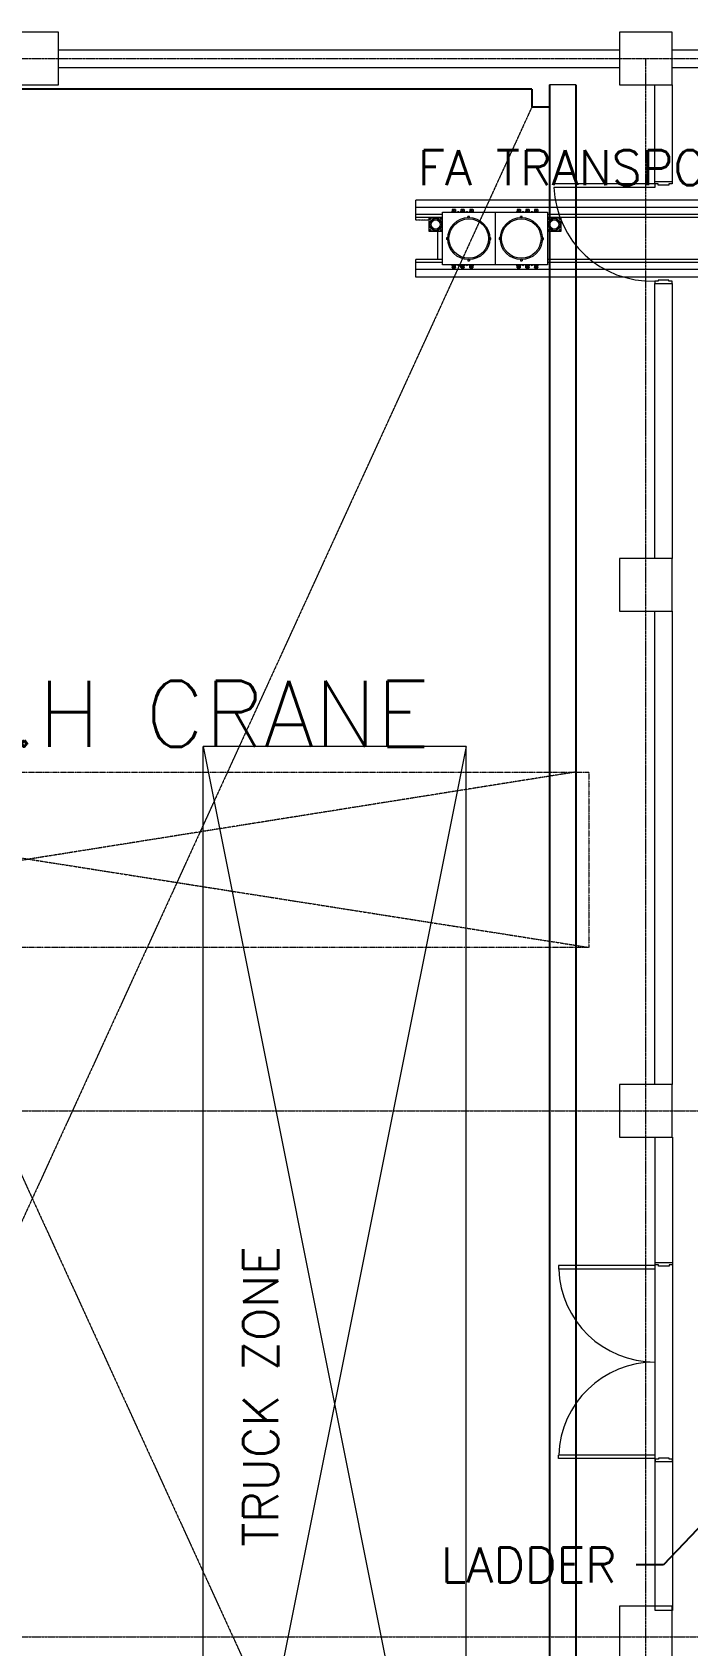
# Model space of a CAD drawing. Extents: x -59767 to 1106559, y -1290 to 1129522.
# Drawn here: x 35558 to 43035, y 248345 to 266745 of the extents above; entities that cross this region are included whole.
import ezdxf
from ezdxf.enums import TextEntityAlignment as Align

# ---------------------------------------------------------------- set-up
doc = ezdxf.new("R2010")
doc.units = 0
doc.linetypes.add('CENTER', pattern=[2, 1.25, -0.25, 0.25, -0.25])
doc.linetypes.add('PHANTOMX2', pattern=[5, 2.5, -0.5, 0.5, -0.5, 0.5, -0.5])
doc.layers.get('0').update_dxf_attribs({"linetype": 'CONTINUOUS', "lineweight": 9})
for name, color, linetype in [('1', 2, 'CONTINUOUS'), ('CY', 4, 'CONTINUOUS'), ('조형물', 11, 'CONTINUOUS')]:
    doc.layers.add(name, color=color, linetype=linetype)
for name, color, linetype, lineweight in [('CENTER', 1, 'CENTER', 9), ('COLUMN', 2, 'CONTINUOUS', 9), ('DOOR', 4, 'CONTINUOUS', 9), ('TEXT', 3, 'CONTINUOUS', 9), ('WALL', 7, 'CONTINUOUS', 9), ('WALL_200', 3, 'CONTINUOUS', 9), ('가는선', 1, 'CONTINUOUS', 9), ('중간선', 5, 'CONTINUOUS', 9), ('중심선', 1, 'CENTER', 9)]:
    doc.layers.add(name, color=color, linetype=linetype, lineweight=lineweight)
doc.styles.get("Standard").update_dxf_attribs({"font": 'romans.shx', "bigfont": 'whtgtxt.shx'})

# ---------------------------------------------------------------- blocks, each defined once
blk = doc.blocks.new('column600')
at = {"layer": 'COLUMN', "linetype": 'Continuous'}
blk.add_lwpolyline([(-300, -300), (300, -300), (300, 300), (-300, 300)], close=True, dxfattribs=at)
blk = doc.blocks.new('CRANE')
at = {"color": 4, "linetype": 'PHANTOMX2'}
for p, q in [((29208, 572893), (41908, 570893, -1)), ((41758, 572893, -1), (29208, 570893))]:
    blk.add_line(p, q, dxfattribs=at)
blk.add_lwpolyline([(41908, 572893), (41908, 570893), (29208, 570893), (29208, 572893)], close=True, dxfattribs=at)
at = {"layer": 'CENTER', "linetype": 'CENTER'}
for p, q in [((29858, 580479), (41258, 555579, -3)), ((41258, 580479), (29858, 555579))]:
    blk.add_line(p, q, dxfattribs=at)
at = {"layer": 'CY'}
for p, q in [((41458, 580729), (41458, 555329)), ((41758, 580729), (41758, 555329)), ((41258, 580679), (29858, 580679))]:
    blk.add_line(p, q, dxfattribs=at)
at = {"layer": 'DOOR', "color": 4}
blk.add_line((41758, 580729), (41458, 580729), dxfattribs=at)
at = {"layer": '조형물', "color": 0, "ltscale": 0.5}
for p, q in [((41258, 580679), (41258, 580479)), ((41258, 580479), (41458, 580479))]:
    blk.add_line(p, q, dxfattribs=at)
at = {"layer": 'TEXT', "color": 7}
blk.add_text('5TON O.H CRANE', height=750, dxfattribs=at).set_placement((35802, 573181), align=Align.CENTER)

msp = doc.modelspace()

# ---------------------------------------------------------------- linework, layer by layer
at = {"layer": '1'}
for p, q in [((43823.3, 250384.6), (42758.9, 249267.6)), ((42758.9, 249267.6), (42448.2, 249267.6))]:
    msp.add_line(p, q, dxfattribs=at)
at = {"layer": 'COLUMN', "linetype": 'Continuous'}
msp.add_lwpolyline([(42258.2, 248144.6), (42858.2, 248144.6), (42858.2, 248794.9), (42258.2, 248794.9)], close=True, dxfattribs=at)
at = {"layer": 'WALL', "color": 0}
for p, q in [((42658.2, 265014.7), (41508.2, 265014.7)), ((42658.2, 264974.7), (41508.2, 264974.7)), ((42658.2, 265014.7), (42658.2, 264974.7)), ((42678.2, 265042.7), (42838.2, 265042.7)), ((41562.5, 252679.9), (41562.5, 252639.9)), ((42662.5, 252679.9), (41562.5, 252679.9)), ((42662.5, 252639.9), (41562.5, 252639.9)), ((42662.5, 252639.9), (42662.5, 252679.9)), ((42682.5, 252714.9), (42842.5, 252714.9)), ((41562.5, 250479.9), (41562.5, 250519.9)), ((42662.5, 250519.9), (41562.5, 250519.9)), ((42662.5, 250479.9), (41562.5, 250479.9)), ((42662.5, 250472.9), (42662.5, 250504.9)), ((42682.5, 250444.9), (42842.5, 250444.9))]:
    msp.add_line(p, q, dxfattribs=at)
for points in [[(42658.2, 265042.7), (42858.2, 265042.7), (42858.2, 265014.7), (42818.2, 265014.7), (42818.2, 265002.7), (42698.2, 265002.7), (42698.2, 265014.7), (42658.2, 265014.7)], [(42658.2, 263879.7), (42858.2, 263879.7), (42858.2, 263907.7), (42818.2, 263907.7), (42818.2, 263919.7), (42698.2, 263919.7), (42698.2, 263907.7), (42658.2, 263907.7)], [(42662.5, 252714.9), (42862.5, 252714.9), (42862.5, 252686.9), (42822.5, 252686.9), (42822.5, 252674.9), (42702.5, 252674.9), (42702.5, 252686.9), (42662.5, 252686.9)], [(42662.5, 250444.9), (42862.5, 250444.9), (42862.5, 250472.9), (42822.5, 250472.9), (42822.5, 250484.9), (42702.5, 250484.9), (42702.5, 250472.9), (42662.5, 250472.9)]]:
    msp.add_lwpolyline(points, close=True, dxfattribs=at)
for centre, radius, start, end in [((42621.5, 265020.7), 1113.6, 182.36526, 271.88666), ((42662.5, 252679.9), 1100, 182.08394, 270), ((42662.5, 250479.9), 1100, 90, 177.91606)]:
    msp.add_arc(centre, radius, start, end, dxfattribs=at)
at = {"layer": 'WALL_200', "ltscale": 0.5}
for p, q in [((35857.7, 266544.9), (42258.2, 266544.9)), ((42858.2, 266544.9), (49258.2, 266544.9)), ((35857.7, 266344.9), (42258.2, 266344.9)), ((42858.2, 266344.9), (49258.2, 266344.9))]:
    msp.add_line(p, q, dxfattribs=at)
msp.add_lwpolyline([(42658.2, 265042.7), (42658.2, 266144.9), (42858.2, 266144.9), (42858.2, 265042.7)], dxfattribs=at)
for points in [[(42858.2, 263879.7), (42858.2, 260744.9), (42658.2, 260744.9), (42658.2, 263879.7)], [(42858.2, 260144.9), (42858.2, 254744.9), (42658.2, 254744.9), (42658.2, 260144.9)], [(42862.5, 254144.9), (42862.5, 248744.9), (42662.5, 248744.9), (42662.5, 254144.9)]]:
    msp.add_lwpolyline(points, close=True, dxfattribs=at)
at = {"layer": '가는선'}
for p, q in [((37506, 243598.1), (37506, 258598.1)), ((37506, 258598.1), (40506, 243598.1)), ((40506, 258598.1), (37506, 243598.1)), ((40506, 258598.1), (37506, 258598.1)), ((40506, 243598.1), (40506, 258598.1))]:
    msp.add_line(p, q, dxfattribs=at)
at = {"layer": '중간선', "linetype": 'Continuous', "lineweight": 15}
for p, q in [((39933.2, 264745.9), (39933.2, 264830.9)), ((42783.2, 264830.9), (39933.2, 264830.9)), ((45433.2, 264830.9), (42783.2, 264830.9)), ((42783.2, 264745.9), (39933.2, 264745.9)), ((39933.2, 264665.9), (39933.2, 264745.9)), ((40236.9, 264665.9), (39933.2, 264665.9)), ((39933.2, 264630.9), (39933.2, 264665.9)), ((39933.2, 264605.4), (39933.2, 264630.9)), ((40236.9, 264630.9), (39933.2, 264630.9)), ((39934.1, 264605.4), (39933.2, 264605.4)), ((39934.1, 264605.4), (39935.7, 264600.9)), ((39937, 264600.9), (39935.7, 264600.9)), ((39938.6, 264605.4), (39937, 264600.9)), ((39938.6, 264605.4), (39940.3, 264605.4)), ((39940.3, 264605.4), (39942, 264600.9)), ((39943.3, 264600.9), (39942, 264600.9)), ((39944.9, 264605.4), (39943.3, 264600.9)), ((39944.9, 264605.4), (39946.6, 264605.4)), ((39946.6, 264605.4), (39948.3, 264600.9)), ((39949.5, 264600.9), (39948.3, 264600.9)), ((39951.2, 264605.4), (39949.5, 264600.9)), ((39951.2, 264605.4), (39952.9, 264605.4)), ((39952.9, 264605.4), (39954.5, 264600.9)), ((39955.8, 264600.9), (39954.5, 264600.9)), ((39957.5, 264605.4), (39955.8, 264600.9)), ((39957.5, 264605.4), (39959.2, 264605.4)), ((39959.2, 264605.4), (39960.8, 264600.9)), ((39962.1, 264600.9), (39960.8, 264600.9)), ((39963.7, 264605.4), (39962.1, 264600.9)), ((39963.7, 264605.4), (39965.5, 264605.4)), ((39965.5, 264605.4), (39967.1, 264600.9)), ((39968.4, 264600.9), (39967.1, 264600.9)), ((39970, 264605.4), (39968.4, 264600.9)), ((39970, 264605.4), (39971.8, 264605.4)), ((39971.8, 264605.4), (39973.4, 264600.9)), ((39974.7, 264600.9), (39973.4, 264600.9)), ((39976.3, 264605.4), (39974.7, 264600.9)), ((39976.3, 264605.4), (39978, 264605.4)), ((39978, 264605.4), (39979.7, 264600.9)), ((39981, 264600.9), (39979.7, 264600.9)), ((39982.6, 264605.4), (39981, 264600.9)), ((39982.6, 264605.4), (39984.3, 264605.4)), ((39984.3, 264605.4), (39986, 264600.9)), ((39987.2, 264600.9), (39986, 264600.9)), ((39988.9, 264605.4), (39987.2, 264600.9)), ((39988.9, 264605.4), (39990.6, 264605.4)), ((39990.6, 264605.4), (39992.2, 264600.9)), ((39993.5, 264600.9), (39992.2, 264600.9)), ((39995.2, 264605.4), (39993.5, 264600.9)), ((39995.2, 264605.4), (39996.9, 264605.4)), ((39996.9, 264605.4), (39998.5, 264600.9)), ((39999.8, 264600.9), (39998.5, 264600.9)), ((40001.4, 264605.4), (39999.8, 264600.9)), ((40001.4, 264605.4), (40003.2, 264605.4)), ((40003.2, 264605.4), (40004.8, 264600.9)), ((40006.1, 264600.9), (40004.8, 264600.9)), ((40007.7, 264605.4), (40006.1, 264600.9)), ((40007.7, 264605.4), (40009.4, 264605.4)), ((40009.4, 264605.4), (40011.1, 264600.9)), ((40012.4, 264600.9), (40011.1, 264600.9)), ((40014, 264605.4), (40012.4, 264600.9)), ((40014, 264605.4), (40015.7, 264605.4)), ((40015.7, 264605.4), (40017.4, 264600.9)), ((40018.7, 264600.9), (40017.4, 264600.9)), ((40020.3, 264605.4), (40018.7, 264600.9)), ((40020.3, 264605.4), (40022, 264605.4)), ((40022, 264605.4), (40023.7, 264600.9)), ((40024.9, 264600.9), (40023.7, 264600.9)), ((40026.6, 264605.4), (40024.9, 264600.9)), ((40026.6, 264605.4), (40028.3, 264605.4)), ((40028.3, 264605.4), (40029.9, 264600.9)), ((40031.2, 264600.9), (40029.9, 264600.9)), ((40032.9, 264605.4), (40031.2, 264600.9)), ((40032.9, 264605.4), (40034.6, 264605.4)), ((40034.6, 264605.4), (40036.2, 264600.9)), ((40037.5, 264600.9), (40036.2, 264600.9)), ((40039.1, 264605.4), (40037.5, 264600.9)), ((40039.1, 264605.4), (40040.9, 264605.4)), ((40040.9, 264605.4), (40042.5, 264600.9)), ((40043.8, 264600.9), (40042.5, 264600.9)), ((40045.4, 264605.4), (40043.8, 264600.9)), ((40045.4, 264605.4), (40047.1, 264605.4)), ((40047.1, 264605.4), (40048.8, 264600.9)), ((40050.1, 264600.9), (40048.8, 264600.9)), ((40051.7, 264605.4), (40050.1, 264600.9)), ((40051.7, 264605.4), (40053.4, 264605.4)), ((40053.4, 264605.4), (40055.1, 264600.9)), ((40056.4, 264600.9), (40055.1, 264600.9)), ((40058, 264605.4), (40056.4, 264600.9)), ((40058, 264605.4), (40059.7, 264605.4)), ((40059.7, 264605.4), (40061.4, 264600.9)), ((40062.6, 264600.9), (40061.4, 264600.9)), ((40064.3, 264605.4), (40062.6, 264600.9)), ((40064.3, 264605.4), (40066, 264605.4)), ((40066, 264605.4), (40067.6, 264600.9)), ((40068.9, 264600.9), (40067.6, 264600.9)), ((40070.6, 264605.4), (40068.9, 264600.9)), ((40070.6, 264605.4), (40072.3, 264605.4)), ((40072.3, 264605.4), (40073.9, 264600.9)), ((40075.2, 264600.9), (40073.9, 264600.9)), ((40076.8, 264605.4), (40075.2, 264600.9)), ((40076.8, 264605.4), (40078.6, 264605.4)), ((40078.6, 264605.4), (40080.2, 264600.9)), ((40081.5, 264600.9), (40080.2, 264600.9)), ((40082.9, 264604.8), (40081.5, 264600.9)), ((40082.9, 264627.9), (40082.9, 264477.9)), ((40084.9, 264627.9), (40082.9, 264627.9)), ((40234.9, 264629.9), (40084.9, 264629.9)), ((40084.9, 264627.9), (40084.9, 264629.9)), ((40084.9, 264627.9), (40234.9, 264627.9)), ((40084.9, 264477.9), (40084.9, 264627.9)), ((40234.9, 264627.9), (40234.9, 264629.9)), ((40236.9, 264627.9), (40234.9, 264627.9)), ((40234.9, 264627.9), (40234.9, 264477.9)), ((40236.9, 264091.9), (40236.9, 264691.9)), ((40236.9, 264691.9), (40836.9, 264691.9)), ((40344.9, 264691.9), (40344.9, 264696.4)), ((40344.9, 264696.4), (40354.2, 264696.4)), ((40346.7, 264696.4), (40346.7, 264702.3)), ((40386.8, 264702.3), (40346.7, 264702.3)), ((40347.8, 264723), (40356.2, 264723)), ((40347.8, 264723), (40347.8, 264703.9)), ((40348.9, 264702.3), (40348.8, 264702.4)), ((40348.9, 264723), (40348.9, 264723.8)), ((40384.9, 264723.8), (40348.9, 264723.8)), ((40354.2, 264696.4), (40388.9, 264696.4)), ((40356.2, 264723), (40364.5, 264723)), ((40364.5, 264723), (40374.1, 264723)), ((40364.5, 264723), (40364.5, 264703.9)), ((40374.1, 264723), (40383.6, 264723)), ((40383.6, 264723), (40384.8, 264723)), ((40383.6, 264723), (40383.6, 264703.9)), ((40384.8, 264723), (40385.9, 264723)), ((40384.9, 264723.8), (40384.9, 264723)), ((40385, 264702.4), (40384.9, 264702.3)), ((40385.9, 264723), (40385.9, 264703.9)), ((40387, 264702.3), (40386.8, 264702.3)), ((40387, 264702.3), (40387, 264702.3)), ((40388.9, 264696.4), (40388.9, 264691.9)), ((40444.9, 264691.9), (40444.9, 264696.4)), ((40444.9, 264696.4), (40454.2, 264696.4)), ((40446.7, 264696.4), (40446.7, 264702.3)), ((40486.8, 264702.3), (40446.7, 264702.3)), ((40447.8, 264723), (40456.2, 264723)), ((40447.8, 264723), (40447.8, 264703.9)), ((40448.9, 264702.3), (40448.8, 264702.4)), ((40448.9, 264723), (40448.9, 264723.8)), ((40484.9, 264723.8), (40448.9, 264723.8)), ((40454.2, 264696.4), (40488.9, 264696.4)), ((40456.2, 264723), (40464.5, 264723)), ((40464.5, 264723), (40474.1, 264723)), ((40464.5, 264723), (40464.5, 264703.9)), ((40474.1, 264723), (40483.6, 264723)), ((40483.6, 264723), (40484.8, 264723)), ((40483.6, 264723), (40483.6, 264703.9)), ((40484.8, 264723), (40486, 264723)), ((40484.9, 264723.8), (40484.9, 264723)), ((40485, 264702.4), (40484.9, 264702.3)), ((40486, 264723), (40486, 264703.9)), ((40487, 264702.3), (40486.8, 264702.3)), ((40487, 264702.3), (40487, 264702.3)), ((40488.9, 264696.4), (40488.9, 264691.9)), ((40546.9, 264645.3), (40526.9, 264645.3)), ((40526.9, 264631.7), (40526.9, 264645.3)), ((40544.9, 264691.9), (40544.9, 264696.4)), ((40544.9, 264696.4), (40554.2, 264696.4)), ((40546.7, 264696.4), (40546.7, 264702.3)), ((40586.8, 264702.3), (40546.7, 264702.3)), ((40546.9, 264631.7), (40546.9, 264645.3)), ((40547.8, 264723), (40556.2, 264723)), ((40547.8, 264723), (40547.8, 264703.9)), ((40548.9, 264702.3), (40548.8, 264702.4)), ((40548.9, 264723), (40548.9, 264723.8)), ((40584.9, 264723.8), (40548.9, 264723.8)), ((40554.2, 264696.4), (40588.9, 264696.4)), ((40556.2, 264723), (40564.5, 264723)), ((40564.5, 264723), (40574.1, 264723)), ((40564.5, 264723), (40564.5, 264703.9)), ((40574.1, 264723), (40583.6, 264723)), ((40583.6, 264723), (40584.8, 264723)), ((40583.6, 264723), (40583.6, 264703.9)), ((40584.8, 264723), (40585.9, 264723)), ((40584.9, 264723.8), (40584.9, 264723)), ((40585, 264702.4), (40584.9, 264702.3)), ((40585.9, 264723), (40585.9, 264703.9)), ((40587, 264702.3), (40586.8, 264702.3)), ((40587, 264702.3), (40587, 264702.3)), ((40588.9, 264696.4), (40588.9, 264691.9)), ((40836.9, 264691.9), (40836.9, 264091.9)), ((40836.9, 264691.9), (41436.9, 264691.9)), ((41084.9, 264691.9), (41084.9, 264696.4)), ((41084.9, 264696.4), (41094.2, 264696.4)), ((41086.7, 264696.4), (41086.7, 264702.3)), ((41126.8, 264702.3), (41086.7, 264702.3)), ((41087.8, 264723), (41096.2, 264723)), ((41087.8, 264723), (41087.8, 264703.9)), ((41088.9, 264702.3), (41088.8, 264702.4)), ((41088.9, 264723), (41088.9, 264723.8)), ((41124.9, 264723.8), (41088.9, 264723.8)), ((41094.2, 264696.4), (41128.9, 264696.4)), ((41096.2, 264723), (41104.5, 264723)), ((41104.5, 264723), (41114.1, 264723)), ((41104.5, 264723), (41104.5, 264703.9)), ((41114.1, 264723), (41123.6, 264723)), ((41123.6, 264723), (41124.8, 264723)), ((41123.6, 264723), (41123.6, 264703.9)), ((41124.8, 264723), (41125.9, 264723)), ((41124.9, 264723.8), (41124.9, 264723)), ((41125, 264702.4), (41124.9, 264702.3)), ((41125.9, 264723), (41125.9, 264703.9)), ((41127, 264702.3), (41126.8, 264702.3)), ((41146.9, 264645.3), (41126.9, 264645.3)), ((41126.9, 264631.7), (41126.9, 264645.3)), ((41127, 264702.3), (41127, 264702.3)), ((41128.9, 264696.4), (41128.9, 264691.9)), ((41146.9, 264631.7), (41146.9, 264645.3)), ((41184.9, 264691.9), (41184.9, 264696.4)), ((41184.9, 264696.4), (41194.2, 264696.4)), ((41186.7, 264696.4), (41186.7, 264702.3)), ((41226.8, 264702.3), (41186.7, 264702.3)), ((41187.8, 264723), (41196.2, 264723)), ((41187.8, 264723), (41187.8, 264703.9)), ((41188.9, 264702.3), (41188.8, 264702.4)), ((41188.9, 264723), (41188.9, 264723.8)), ((41224.9, 264723.8), (41188.9, 264723.8)), ((41194.2, 264696.4), (41228.9, 264696.4)), ((41196.2, 264723), (41204.5, 264723)), ((41204.5, 264723), (41214.1, 264723)), ((41204.5, 264723), (41204.5, 264703.9)), ((41214.1, 264723), (41223.6, 264723)), ((41223.6, 264723), (41224.8, 264723)), ((41223.6, 264723), (41223.6, 264703.9)), ((41224.8, 264723), (41225.9, 264723)), ((41224.9, 264723.8), (41224.9, 264723)), ((41225, 264702.4), (41224.9, 264702.3)), ((41225.9, 264723), (41225.9, 264703.9)), ((41227, 264702.3), (41226.8, 264702.3)), ((41227, 264702.3), (41227, 264702.3)), ((41228.9, 264696.4), (41228.9, 264691.9)), ((41284.9, 264691.9), (41284.9, 264696.4)), ((41284.9, 264696.4), (41294.2, 264696.4)), ((41286.7, 264696.4), (41286.7, 264702.3)), ((41326.8, 264702.3), (41286.7, 264702.3)), ((41287.8, 264723), (41296.2, 264723)), ((41287.8, 264723), (41287.8, 264703.9)), ((41288.9, 264702.3), (41288.8, 264702.4)), ((41288.9, 264723), (41288.9, 264723.8)), ((41324.9, 264723.8), (41288.9, 264723.8)), ((41294.2, 264696.4), (41328.9, 264696.4)), ((41296.2, 264723), (41304.5, 264723)), ((41304.5, 264723), (41314.1, 264723)), ((41304.5, 264723), (41304.5, 264703.9)), ((41314.1, 264723), (41323.6, 264723)), ((41323.6, 264723), (41324.8, 264723)), ((41323.6, 264723), (41323.6, 264703.9)), ((41324.8, 264723), (41326, 264723)), ((41324.9, 264723.8), (41324.9, 264723)), ((41325, 264702.4), (41324.9, 264702.3)), ((41326, 264723), (41326, 264703.9)), ((41327, 264702.3), (41326.8, 264702.3)), ((41327, 264702.3), (41327, 264702.3)), ((41328.9, 264696.4), (41328.9, 264691.9)), ((41436.9, 264691.9), (41436.9, 264091.9)), ((42783.2, 264665.9), (41436.9, 264665.9)), ((42783.2, 264630.9), (41436.9, 264630.9)), ((41438.9, 264627.9), (41436.9, 264627.9)), ((41588.9, 264629.9), (41438.9, 264629.9)), ((41438.9, 264629.9), (41438.9, 264627.9)), ((41438.9, 264477.9), (41438.9, 264627.9)), ((41438.9, 264627.9), (41588.9, 264627.9)), ((41588.9, 264629.9), (41588.9, 264627.9)), ((41590.9, 264627.9), (41588.9, 264627.9)), ((41588.9, 264627.9), (41588.9, 264477.9)), ((41590.9, 264477.9), (41590.9, 264627.9)), ((45433.2, 264745.9), (42783.2, 264745.9)), ((45433.2, 264665.9), (42783.2, 264665.9)), ((45433.2, 264630.9), (42783.2, 264630.9)), ((40082.9, 264477.9), (40084.9, 264477.9)), ((40084.9, 264475.9), (40084.9, 264477.9)), ((40234.9, 264477.9), (40084.9, 264477.9)), ((40084.9, 264475.9), (40234.9, 264475.9)), ((40183.2, 264152.9), (40183.2, 264475.9)), ((40234.9, 264475.9), (40234.9, 264477.9)), ((40234.9, 264477.9), (40236.9, 264477.9)), ((41436.9, 264477.9), (41438.9, 264477.9)), ((41438.9, 264477.9), (41438.9, 264475.9)), ((41588.9, 264477.9), (41438.9, 264477.9)), ((41438.9, 264475.9), (41588.9, 264475.9)), ((41588.9, 264477.9), (41590.9, 264477.9)), ((41588.9, 264477.9), (41588.9, 264475.9)), ((40297.1, 264401.9), (40283.5, 264401.9)), ((40283.5, 264401.9), (40283.5, 264381.9)), ((40297.1, 264381.9), (40283.5, 264381.9)), ((40776.7, 264401.9), (40790.3, 264401.9)), ((40776.7, 264381.9), (40790.3, 264381.9)), ((40790.3, 264381.9), (40790.3, 264401.9)), ((40883.5, 264401.9), (40883.5, 264381.9)), ((40897.1, 264401.9), (40883.5, 264401.9)), ((40897.1, 264381.9), (40883.5, 264381.9)), ((41376.7, 264401.9), (41390.3, 264401.9)), ((41376.7, 264381.9), (41390.3, 264381.9)), ((41390.3, 264381.9), (41390.3, 264401.9)), ((39933.2, 264117.9), (39933.2, 264152.9)), ((40236.9, 264152.9), (39933.2, 264152.9)), ((39933.2, 264037.9), (39933.2, 264117.9)), ((40236.9, 264117.9), (39933.2, 264117.9)), ((40836.9, 264091.9), (40236.9, 264091.9)), ((40344.9, 264087.4), (40344.9, 264091.9)), ((40379.6, 264087.4), (40344.9, 264087.4)), ((40346.7, 264081.5), (40346.7, 264081.5)), ((40346.7, 264081.5), (40347, 264081.5)), ((40347, 264081.5), (40387, 264081.5)), ((40349, 264060.8), (40347.8, 264060.8)), ((40348.8, 264081.5), (40348.9, 264081.5)), ((40348.9, 264060), (40348.9, 264060.8)), ((40348.9, 264060), (40384.9, 264060)), ((40350.2, 264060.8), (40349, 264060.8)), ((40350.2, 264060.8), (40350.2, 264079.9)), ((40359.7, 264060.8), (40350.2, 264060.8)), ((40369.2, 264060.8), (40359.7, 264060.8)), ((40369.2, 264060.8), (40369.2, 264079.9)), ((40377.6, 264060.8), (40369.2, 264060.8)), ((40385.9, 264060.8), (40377.6, 264060.8)), ((40388.9, 264087.4), (40379.6, 264087.4)), ((40384.9, 264081.5), (40385, 264081.5)), ((40384.9, 264060.8), (40384.9, 264060)), ((40385.9, 264060.8), (40385.9, 264079.9)), ((40387, 264087.4), (40387, 264081.5)), ((40388.9, 264091.9), (40388.9, 264087.4)), ((40444.9, 264087.4), (40444.9, 264091.9)), ((40479.6, 264087.4), (40444.9, 264087.4)), ((40446.7, 264081.5), (40446.7, 264081.5)), ((40446.7, 264081.5), (40447, 264081.5)), ((40447, 264081.5), (40487, 264081.5)), ((40447.8, 264060.8), (40447.8, 264079.9)), ((40449, 264060.8), (40447.8, 264060.8)), ((40448.8, 264081.5), (40448.9, 264081.5)), ((40448.9, 264060), (40448.9, 264060.8)), ((40448.9, 264060), (40484.9, 264060)), ((40450.2, 264060.8), (40449, 264060.8)), ((40450.2, 264060.8), (40450.2, 264079.9)), ((40459.7, 264060.8), (40450.2, 264060.8)), ((40469.2, 264060.8), (40459.7, 264060.8)), ((40469.2, 264060.8), (40469.2, 264079.9)), ((40477.6, 264060.8), (40469.2, 264060.8)), ((40486, 264060.8), (40477.6, 264060.8)), ((40488.9, 264087.4), (40479.6, 264087.4)), ((40484.9, 264081.5), (40485, 264081.5)), ((40484.9, 264060.8), (40484.9, 264060)), ((40486, 264060.8), (40486, 264079.9)), ((40487, 264087.4), (40487, 264081.5)), ((40488.9, 264091.9), (40488.9, 264087.4)), ((40526.9, 264152.1), (40526.9, 264138.5)), ((40526.9, 264138.5), (40546.9, 264138.5)), ((40544.9, 264087.4), (40544.9, 264091.9)), ((40579.6, 264087.4), (40544.9, 264087.4)), ((40546.7, 264081.5), (40546.7, 264081.5)), ((40546.7, 264081.5), (40547, 264081.5)), ((40546.9, 264152.1), (40546.9, 264138.5)), ((40547, 264081.5), (40587, 264081.5)), ((40547.8, 264060.8), (40547.8, 264079.9)), ((40549, 264060.8), (40547.8, 264060.8)), ((40548.8, 264081.5), (40548.9, 264081.5)), ((40548.9, 264060), (40548.9, 264060.8)), ((40548.9, 264060), (40584.9, 264060)), ((40550.2, 264060.8), (40549, 264060.8)), ((40550.2, 264060.8), (40550.2, 264079.9)), ((40559.7, 264060.8), (40550.2, 264060.8)), ((40569.2, 264060.8), (40559.7, 264060.8)), ((40569.2, 264060.8), (40569.2, 264079.9)), ((40577.6, 264060.8), (40569.2, 264060.8)), ((40585.9, 264060.8), (40577.6, 264060.8)), ((40588.9, 264087.4), (40579.6, 264087.4)), ((40584.9, 264081.5), (40585, 264081.5)), ((40584.9, 264060.8), (40584.9, 264060)), ((40585.9, 264060.8), (40585.9, 264079.9)), ((40587, 264087.4), (40587, 264081.5)), ((40588.9, 264091.9), (40588.9, 264087.4)), ((41436.9, 264091.9), (40836.9, 264091.9)), ((41084.9, 264087.4), (41084.9, 264091.9)), ((41119.6, 264087.4), (41084.9, 264087.4)), ((41086.7, 264081.5), (41086.7, 264081.5)), ((41086.7, 264081.5), (41087, 264081.5)), ((41087, 264081.5), (41127, 264081.5)), ((41087.8, 264060.8), (41087.8, 264079.9)), ((41089, 264060.8), (41087.8, 264060.8)), ((41088.8, 264081.5), (41088.9, 264081.5)), ((41088.9, 264060), (41088.9, 264060.8)), ((41088.9, 264060), (41124.9, 264060)), ((41090.2, 264060.8), (41089, 264060.8)), ((41090.2, 264060.8), (41090.2, 264079.9)), ((41099.7, 264060.8), (41090.2, 264060.8)), ((41109.2, 264060.8), (41099.7, 264060.8)), ((41109.2, 264060.8), (41109.2, 264079.9)), ((41117.6, 264060.8), (41109.2, 264060.8)), ((41125.9, 264060.8), (41117.6, 264060.8)), ((41128.9, 264087.4), (41119.6, 264087.4)), ((41124.9, 264081.5), (41125, 264081.5)), ((41124.9, 264060.8), (41124.9, 264060)), ((41125.9, 264060.8), (41125.9, 264079.9)), ((41126.9, 264152.1), (41126.9, 264138.5)), ((41126.9, 264138.5), (41146.9, 264138.5)), ((41127, 264087.4), (41127, 264081.5)), ((41128.9, 264091.9), (41128.9, 264087.4)), ((41146.9, 264152.1), (41146.9, 264138.5)), ((41184.9, 264087.4), (41184.9, 264091.9)), ((41219.6, 264087.4), (41184.9, 264087.4)), ((41186.7, 264081.5), (41186.7, 264081.5)), ((41186.7, 264081.5), (41187, 264081.5)), ((41187, 264081.5), (41227, 264081.5)), ((41187.8, 264060.8), (41187.8, 264079.9)), ((41189, 264060.8), (41187.8, 264060.8)), ((41188.8, 264081.5), (41188.9, 264081.5)), ((41188.9, 264060), (41188.9, 264060.8)), ((41188.9, 264060), (41224.9, 264060)), ((41190.2, 264060.8), (41189, 264060.8)), ((41190.2, 264060.8), (41190.2, 264079.9)), ((41199.7, 264060.8), (41190.2, 264060.8)), ((41209.2, 264060.8), (41199.7, 264060.8)), ((41209.2, 264060.8), (41209.2, 264079.9)), ((41217.6, 264060.8), (41209.2, 264060.8)), ((41225.9, 264060.8), (41217.6, 264060.8)), ((41228.9, 264087.4), (41219.6, 264087.4)), ((41224.9, 264081.5), (41225, 264081.5)), ((41224.9, 264060.8), (41224.9, 264060)), ((41225.9, 264060.8), (41225.9, 264079.9)), ((41227, 264087.4), (41227, 264081.5)), ((41228.9, 264091.9), (41228.9, 264087.4)), ((41284.9, 264087.4), (41284.9, 264091.9)), ((41319.6, 264087.4), (41284.9, 264087.4)), ((41286.7, 264081.5), (41287, 264081.5)), ((41286.7, 264081.5), (41286.7, 264081.5)), ((41287, 264081.5), (41327, 264081.5)), ((41289, 264060.8), (41287.8, 264060.8)), ((41288.8, 264081.5), (41288.9, 264081.5)), ((41288.9, 264060), (41288.9, 264060.8)), ((41288.9, 264060), (41324.9, 264060)), ((41290.2, 264060.8), (41289, 264060.8)), ((41290.2, 264060.8), (41290.2, 264079.9)), ((41299.7, 264060.8), (41290.2, 264060.8)), ((41309.2, 264060.8), (41299.7, 264060.8)), ((41309.2, 264060.8), (41309.2, 264079.9)), ((41317.6, 264060.8), (41309.2, 264060.8)), ((41326, 264060.8), (41317.6, 264060.8)), ((41328.9, 264087.4), (41319.6, 264087.4)), ((41324.9, 264081.5), (41325, 264081.5)), ((41324.9, 264060.8), (41324.9, 264060)), ((41326, 264060.8), (41326, 264079.9)), ((41327, 264087.4), (41327, 264081.5)), ((41328.9, 264091.9), (41328.9, 264087.4)), ((42783.2, 264152.9), (41436.9, 264152.9)), ((42783.2, 264117.9), (41436.9, 264117.9)), ((45433.2, 264152.9), (42783.2, 264152.9)), ((45433.2, 264117.9), (42783.2, 264117.9)), ((39933.2, 263952.9), (39933.2, 264037.9)), ((42783.2, 264037.9), (39933.2, 264037.9)), ((42783.2, 263952.9), (39933.2, 263952.9)), ((45433.2, 264037.9), (42783.2, 264037.9)), ((45433.2, 263952.9), (42783.2, 263952.9))]:
    msp.add_line(p, q, dxfattribs=at)
for centre, radius in [((40161.2, 264552.9), 69), ((40159.9, 264552.9), 67.5), ((40097.7, 264615.2), 4.25), ((40159.9, 264552.9), 52.5), ((40222.1, 264615.2), 4.25), ((40536.9, 264391.9), 240), ((40536.9, 264391.9), 225), ((41136.9, 264391.9), 240), ((41136.9, 264391.9), 225), ((41512.5, 264552.9), 69), ((41513.9, 264552.9), 67.5), ((41451.7, 264615.2), 4.25), ((41513.9, 264552.9), 52.5), ((41576.1, 264615.2), 4.25), ((40097.7, 264490.7), 4.25), ((40222.1, 264490.7), 4.25), ((41451.7, 264490.7), 4.25), ((41576.1, 264490.7), 4.25)]:
    msp.add_circle(centre, radius, dxfattribs=at)
for centre, radius, start, end in [((40084.9, 264627.9), 2, 90, 180), ((40234.9, 264627.9), 2, 0, 90), ((40416.9, 264681.9), 15, 41.81031, 138.18969), ((40416.9, 264681.9), 14.4, 43.98296, 136.01704), ((40416.9, 264681.9), 12.5, 53.1301, 126.8699), ((40416.9, 264681.9), 12, 90, 123.55731), ((40416.9, 264681.9), 10.7, 68.4711, 111.5289), ((40416.9, 264681.9), 12, 56.44269, 90), ((40516.9, 264681.9), 15, 41.81031, 138.18969), ((40516.9, 264681.9), 14.4, 43.98296, 136.01704), ((40516.9, 264681.9), 12.5, 53.1301, 126.8699), ((40516.9, 264681.9), 12, 90, 123.55731), ((40516.9, 264681.9), 10.7, 68.4711, 111.5289), ((40516.9, 264681.9), 12, 56.44269, 90), ((41156.9, 264681.9), 15, 41.81031, 138.18969), ((41156.9, 264681.9), 14.4, 43.98296, 136.01704), ((41156.9, 264681.9), 12.5, 53.1301, 126.8699), ((41156.9, 264681.9), 12, 90, 123.55731), ((41156.9, 264681.9), 10.7, 68.4711, 111.5289), ((41156.9, 264681.9), 12, 56.44269, 90), ((41256.9, 264681.9), 15, 41.81031, 138.18969), ((41256.9, 264681.9), 14.4, 43.98296, 136.01704), ((41256.9, 264681.9), 12.5, 53.1301, 126.8699), ((41256.9, 264681.9), 12, 90, 123.55731), ((41256.9, 264681.9), 10.7, 68.4711, 111.5289), ((41256.9, 264681.9), 12, 56.44269, 90), ((41438.9, 264627.9), 2, 90, 180), ((41588.9, 264627.9), 2, 0, 90), ((40084.9, 264477.9), 2, 180, 270), ((40234.9, 264477.9), 2, 270, 0), ((41438.9, 264477.9), 2, 180, 270), ((41588.9, 264477.9), 2, 270, 0), ((40416.9, 264101.9), 15, 221.81031, 318.18969), ((40416.9, 264101.9), 14.4, 223.98296, 316.01704), ((40416.9, 264101.9), 12.5, 233.1301, 306.8699), ((40416.9, 264101.9), 12, 236.44269, 270), ((40416.9, 264101.9), 10.8, 248.4711, 291.5289), ((40416.9, 264101.9), 12, 270, 303.55731), ((40516.9, 264101.9), 15, 221.81031, 318.18969), ((40516.9, 264101.9), 14.4, 223.98296, 316.01704), ((40516.9, 264101.9), 12.5, 233.1301, 306.8699), ((40516.9, 264101.9), 12, 236.44269, 270), ((40516.9, 264101.9), 10.8, 248.4711, 291.5289), ((40516.9, 264101.9), 12, 270, 303.55731), ((41156.9, 264101.9), 15, 221.81031, 318.18969), ((41156.9, 264101.9), 14.4, 223.98296, 316.01704), ((41156.9, 264101.9), 12.5, 233.1301, 306.8699), ((41156.9, 264101.9), 12, 236.44269, 270), ((41156.9, 264101.9), 10.8, 248.4711, 291.5289), ((41156.9, 264101.9), 12, 270, 303.55731), ((41256.9, 264101.9), 15, 221.81031, 318.18969), ((41256.9, 264101.9), 14.4, 223.98296, 316.01704), ((41256.9, 264101.9), 12.5, 233.1301, 306.8699), ((41256.9, 264101.9), 12, 236.44269, 270), ((41256.9, 264101.9), 10.8, 248.4711, 291.5289), ((41256.9, 264101.9), 12, 270, 303.55731)]:
    msp.add_arc(centre, radius, start, end, dxfattribs=at)
at = {"layer": '중간선', "linetype": 'Continuous', "lineweight": 15, "extrusion": (0, 0, -1)}
for centre, start_param, end_param in [((40366.9, 264696.4), 1.4009302, 1.5707963), ((40366.9, 264702.3), 1.5707963, 1.655135), ((40466.9, 264696.4), 1.4009302, 1.5707963), ((40566.9, 264696.4), 1.4009302, 1.5707963), ((41106.9, 264696.4), 1.4009302, 1.5707963), ((41106.9, 264702.3), 1.5707963, 1.655135), ((41206.9, 264696.4), 1.4009302, 1.5707963), ((41206.9, 264702.3), 1.5707963, 1.655135), ((41306.9, 264696.4), 1.4009302, 1.5707963), ((41306.9, 264702.3), 1.5707963, 1.6551349), ((40366.9, 264087.4), 4.5425228, 4.712389), ((40466.9, 264087.4), 4.5425228, 4.712389), ((40566.9, 264087.4), 4.5425228, 4.712389), ((41106.9, 264087.4), 4.5425228, 4.712389), ((41206.9, 264087.4), 4.5425228, 4.712389), ((41206.9, 264081.5), 4.712389, 4.7967277), ((41306.9, 264087.4), 4.5425228, 4.712389), ((41306.9, 264081.5), 4.712389, 4.7967276)]:
    msp.add_ellipse(centre, major_axis=(0, 34.9), ratio=0.5773503, start_param=start_param, end_param=end_param, dxfattribs=at)
at = {"layer": '중간선', "linetype": 'Continuous', "lineweight": 15}
for points, knots in [([(40348.8, 264702.4), (40348.7, 264702.4), (40348.6, 264702.5), (40348.3, 264703), (40348, 264703.6), (40347.8, 264703.9)], [0, 0, 0, 0, 0.094209, 0.5448577, 1, 1, 1, 1]), ([(40356.2, 264702.3), (40356, 264702.3), (40354.5, 264702.3), (40351.7, 264702.7), (40349.1, 264703.5), (40347.8, 264703.9)], [0, 0, 0, 0, 0.0698816, 0.5306423, 1, 1, 1, 1]), ([(40364.5, 264703.9), (40363.2, 264703.5), (40360.5, 264702.6), (40357.6, 264702.4), (40356.2, 264702.3)], [0, 0, 0, 0, 0.4953308, 1, 1, 1, 1]), ([(40374.1, 264702.3), (40373.9, 264702.3), (40372.1, 264702.3), (40368.9, 264702.7), (40366, 264703.5), (40364.5, 264703.9)], [0, 0, 0, 0, 0.070212, 0.5308933, 1, 1, 1, 1]), ([(40383.6, 264703.9), (40382.1, 264703.5), (40378.9, 264702.6), (40375.7, 264702.4), (40374.1, 264702.3)], [0, 0, 0, 0, 0.4955073, 1, 1, 1, 1]), ([(40384.8, 264702.3), (40384.7, 264702.4), (40384.4, 264702.4), (40384, 264702.9), (40383.7, 264703.6), (40383.6, 264703.9)], [0, 0, 0, 0, 0.2683853, 0.6323769, 1, 1, 1, 1]), ([(40385.9, 264703.9), (40385.9, 264703.7), (40385.6, 264703.1), (40385.3, 264702.6), (40385.1, 264702.5), (40385, 264702.5)], [0, 0, 0, 0, 0.319031, 0.7769024, 1, 1, 1, 1]), ([(40448.8, 264702.4), (40448.7, 264702.4), (40448.6, 264702.5), (40448.3, 264703), (40448, 264703.6), (40447.8, 264703.9)], [0, 0, 0, 0, 0.0942544, 0.544831, 1, 1, 1, 1]), ([(40456.2, 264702.3), (40456, 264702.3), (40454.5, 264702.3), (40451.7, 264702.7), (40449.1, 264703.5), (40447.8, 264703.9)], [0, 0, 0, 0, 0.07015191, 0.53077876, 1, 1, 1, 1]), ([(40464.5, 264703.9), (40463.2, 264703.5), (40460.5, 264702.6), (40457.6, 264702.4), (40456.2, 264702.3)], [0, 0, 0, 0, 0.4956176, 1, 1, 1, 1]), ([(40474.1, 264702.3), (40473.9, 264702.3), (40472.1, 264702.3), (40468.9, 264702.7), (40466, 264703.5), (40464.5, 264703.9)], [0, 0, 0, 0, 0.0699036, 0.5307377, 1, 1, 1, 1]), ([(40483.6, 264703.9), (40482.1, 264703.5), (40478.9, 264702.6), (40475.7, 264702.4), (40474.1, 264702.3)], [0, 0, 0, 0, 0.4955073, 1, 1, 1, 1]), ([(40484.8, 264702.3), (40484.7, 264702.4), (40484.4, 264702.4), (40484, 264702.9), (40483.7, 264703.6), (40483.6, 264703.9)], [0, 0, 0, 0, 0.2684152, 0.6323519, 1, 1, 1, 1]), ([(40486, 264703.9), (40485.9, 264703.7), (40485.6, 264703.1), (40485.3, 264702.6), (40485.1, 264702.5), (40485, 264702.5)], [0, 0, 0, 0, 0.3190802, 0.7769021, 1, 1, 1, 1]), ([(40548.8, 264702.4), (40548.7, 264702.4), (40548.6, 264702.5), (40548.3, 264703), (40548, 264703.6), (40547.8, 264703.9)], [0, 0, 0, 0, 0.094259, 0.5448577, 1, 1, 1, 1]), ([(40556.2, 264702.3), (40556, 264702.3), (40554.5, 264702.3), (40551.7, 264702.7), (40549.1, 264703.5), (40547.8, 264703.9)], [0, 0, 0, 0, 0.0701718, 0.5309291, 1, 1, 1, 1]), ([(40564.5, 264703.9), (40563.2, 264703.5), (40560.5, 264702.6), (40557.6, 264702.4), (40556.2, 264702.3)], [0, 0, 0, 0, 0.4953308, 1, 1, 1, 1]), ([(40574.1, 264702.3), (40573.9, 264702.3), (40572.1, 264702.3), (40568.9, 264702.7), (40566, 264703.5), (40564.5, 264703.9)], [0, 0, 0, 0, 0.070212, 0.5308933, 1, 1, 1, 1]), ([(40583.6, 264703.9), (40582.1, 264703.5), (40578.9, 264702.6), (40575.7, 264702.4), (40574.1, 264702.3)], [0, 0, 0, 0, 0.4955073, 1, 1, 1, 1]), ([(40584.8, 264702.3), (40584.7, 264702.4), (40584.4, 264702.4), (40584, 264702.9), (40583.7, 264703.6), (40583.6, 264703.9)], [0, 0, 0, 0, 0.2684259, 0.632377, 1, 1, 1, 1]), ([(40585.9, 264703.9), (40585.9, 264703.7), (40585.6, 264703.1), (40585.3, 264702.6), (40585.1, 264702.5), (40585, 264702.5)], [0, 0, 0, 0, 0.319031, 0.7769024, 1, 1, 1, 1]), ([(41088.8, 264702.4), (41088.7, 264702.4), (41088.6, 264702.5), (41088.3, 264703), (41088, 264703.6), (41087.8, 264703.9)], [0, 0, 0, 0, 0.0942544, 0.544831, 1, 1, 1, 1]), ([(41096.2, 264702.3), (41096, 264702.3), (41094.5, 264702.3), (41091.7, 264702.7), (41089.1, 264703.5), (41087.8, 264703.9)], [0, 0, 0, 0, 0.07015191, 0.53077876, 1, 1, 1, 1]), ([(41104.5, 264703.9), (41103.2, 264703.5), (41100.5, 264702.6), (41097.6, 264702.4), (41096.2, 264702.3)], [0, 0, 0, 0, 0.4956176, 1, 1, 1, 1]), ([(41114.1, 264702.3), (41113.9, 264702.3), (41112.1, 264702.3), (41108.9, 264702.7), (41106, 264703.5), (41104.5, 264703.9)], [0, 0, 0, 0, 0.070212, 0.5308933, 1, 1, 1, 1]), ([(41123.6, 264703.9), (41122.1, 264703.5), (41118.9, 264702.6), (41115.7, 264702.4), (41114.1, 264702.3)], [0, 0, 0, 0, 0.4953441, 1, 1, 1, 1]), ([(41124.8, 264702.3), (41124.7, 264702.4), (41124.4, 264702.4), (41124, 264702.9), (41123.7, 264703.6), (41123.6, 264703.9)], [0, 0, 0, 0, 0.2684152, 0.6323519, 1, 1, 1, 1]), ([(41125.9, 264703.9), (41125.9, 264703.7), (41125.6, 264703.1), (41125.3, 264702.6), (41125.1, 264702.5), (41125, 264702.5)], [0, 0, 0, 0, 0.3190802, 0.7769021, 1, 1, 1, 1]), ([(41188.8, 264702.4), (41188.7, 264702.4), (41188.6, 264702.5), (41188.3, 264703), (41188, 264703.6), (41187.8, 264703.9)], [0, 0, 0, 0, 0.094209, 0.5448577, 1, 1, 1, 1]), ([(41196.2, 264702.3), (41196, 264702.3), (41194.5, 264702.3), (41191.7, 264702.7), (41189.1, 264703.5), (41187.8, 264703.9)], [0, 0, 0, 0, 0.0698816, 0.5306423, 1, 1, 1, 1]), ([(41204.5, 264703.9), (41203.2, 264703.5), (41200.5, 264702.6), (41197.6, 264702.4), (41196.2, 264702.3)], [0, 0, 0, 0, 0.4953308, 1, 1, 1, 1]), ([(41214.1, 264702.3), (41213.9, 264702.3), (41212.1, 264702.3), (41208.9, 264702.7), (41206, 264703.5), (41204.5, 264703.9)], [0, 0, 0, 0, 0.070212, 0.5308933, 1, 1, 1, 1]), ([(41223.6, 264703.9), (41222.1, 264703.5), (41218.9, 264702.6), (41215.7, 264702.4), (41214.1, 264702.3)], [0, 0, 0, 0, 0.4955073, 1, 1, 1, 1]), ([(41224.8, 264702.3), (41224.7, 264702.4), (41224.4, 264702.4), (41224, 264702.9), (41223.7, 264703.6), (41223.6, 264703.9)], [0, 0, 0, 0, 0.2684259, 0.632377, 1, 1, 1, 1]), ([(41225.9, 264703.9), (41225.9, 264703.7), (41225.6, 264703.1), (41225.3, 264702.6), (41225.1, 264702.5), (41225, 264702.5)], [0, 0, 0, 0, 0.319031, 0.7769024, 1, 1, 1, 1]), ([(41288.8, 264702.4), (41288.7, 264702.4), (41288.6, 264702.5), (41288.3, 264703), (41288, 264703.6), (41287.8, 264703.9)], [0, 0, 0, 0, 0.0942544, 0.544831, 1, 1, 1, 1]), ([(41296.2, 264702.3), (41296, 264702.3), (41294.5, 264702.3), (41291.7, 264702.7), (41289.1, 264703.5), (41287.8, 264703.9)], [0, 0, 0, 0, 0.07015191, 0.53077876, 1, 1, 1, 1]), ([(41304.5, 264703.9), (41303.2, 264703.5), (41300.5, 264702.6), (41297.6, 264702.4), (41296.2, 264702.3)], [0, 0, 0, 0, 0.4954745, 1, 1, 1, 1]), ([(41314.1, 264702.3), (41313.9, 264702.3), (41312.1, 264702.3), (41308.9, 264702.7), (41306, 264703.5), (41304.5, 264703.9)], [0, 0, 0, 0, 0.069881, 0.5305663, 1, 1, 1, 1]), ([(41323.6, 264703.9), (41322.1, 264703.5), (41318.9, 264702.6), (41315.7, 264702.4), (41314.1, 264702.3)], [0, 0, 0, 0, 0.4955073, 1, 1, 1, 1]), ([(41324.8, 264702.3), (41324.7, 264702.4), (41324.4, 264702.4), (41324, 264702.9), (41323.7, 264703.6), (41323.6, 264703.9)], [0, 0, 0, 0, 0.2683855, 0.6323369, 1, 1, 1, 1]), ([(41326, 264703.9), (41325.9, 264703.7), (41325.6, 264703.1), (41325.3, 264702.6), (41325.1, 264702.5), (41325, 264702.5)], [0, 0, 0, 0, 0.3190802, 0.7769021, 1, 1, 1, 1]), ([(40349, 264081.5), (40349.1, 264081.5), (40349.4, 264081.4), (40349.8, 264080.9), (40350, 264080.3), (40350.2, 264079.9)], [0, 0, 0, 0, 0.2684259, 0.632377, 1, 1, 1, 1]), ([(40350.2, 264079.9), (40351.7, 264080.4), (40354.8, 264081.3), (40358.1, 264081.4), (40359.7, 264081.5)], [0, 0, 0, 0, 0.4955073, 1, 1, 1, 1]), ([(40359.7, 264081.5), (40359.9, 264081.5), (40361.6, 264081.5), (40364.9, 264081.2), (40367.8, 264080.3), (40369.2, 264079.9)], [0, 0, 0, 0, 0.070212, 0.5308933, 1, 1, 1, 1]), ([(40369.2, 264079.9), (40370.6, 264080.4), (40373.3, 264081.3), (40376.2, 264081.4), (40377.6, 264081.5)], [0, 0, 0, 0, 0.4953308, 1, 1, 1, 1]), ([(40377.6, 264081.5), (40377.8, 264081.5), (40379.3, 264081.5), (40382.1, 264081.2), (40384.7, 264080.3), (40385.9, 264079.9)], [0, 0, 0, 0, 0.0701718, 0.5309291, 1, 1, 1, 1]), ([(40385, 264081.4), (40385, 264081.4), (40385.2, 264081.4), (40385.5, 264080.9), (40385.8, 264080.2), (40385.9, 264079.9)], [0, 0, 0, 0, 0.094259, 0.5448577, 1, 1, 1, 1]), ([(40447.8, 264079.9), (40447.9, 264080.2), (40448.2, 264080.7), (40448.5, 264081.3), (40448.7, 264081.4), (40448.8, 264081.4)], [0, 0, 0, 0, 0.3190802, 0.7769021, 1, 1, 1, 1]), ([(40449, 264081.5), (40449.1, 264081.5), (40449.4, 264081.4), (40449.8, 264080.9), (40450, 264080.3), (40450.2, 264079.9)], [0, 0, 0, 0, 0.2683855, 0.6323369, 1, 1, 1, 1]), ([(40450.2, 264079.9), (40451.7, 264080.4), (40454.9, 264081.3), (40458.1, 264081.4), (40459.7, 264081.5)], [0, 0, 0, 0, 0.4955073, 1, 1, 1, 1]), ([(40459.7, 264081.5), (40459.9, 264081.5), (40461.6, 264081.5), (40464.9, 264081.2), (40467.8, 264080.3), (40469.2, 264079.9)], [0, 0, 0, 0, 0.069881, 0.5305663, 1, 1, 1, 1]), ([(40469.2, 264079.9), (40470.6, 264080.4), (40473.3, 264081.3), (40476.2, 264081.4), (40477.6, 264081.5)], [0, 0, 0, 0, 0.4954745, 1, 1, 1, 1]), ([(40477.6, 264081.5), (40477.8, 264081.5), (40479.3, 264081.5), (40482.1, 264081.2), (40484.7, 264080.3), (40486, 264079.9)], [0, 0, 0, 0, 0.07015191, 0.53077876, 1, 1, 1, 1]), ([(40485, 264081.4), (40485, 264081.4), (40485.2, 264081.4), (40485.5, 264080.9), (40485.8, 264080.2), (40486, 264079.9)], [0, 0, 0, 0, 0.0942544, 0.544831, 1, 1, 1, 1]), ([(40547.8, 264079.9), (40547.9, 264080.2), (40548.2, 264080.7), (40548.5, 264081.3), (40548.7, 264081.4), (40548.8, 264081.4)], [0, 0, 0, 0, 0.319031, 0.7769024, 1, 1, 1, 1]), ([(40549, 264081.5), (40549.1, 264081.5), (40549.4, 264081.4), (40549.8, 264080.9), (40550, 264080.3), (40550.2, 264079.9)], [0, 0, 0, 0, 0.2684259, 0.632377, 1, 1, 1, 1]), ([(40550.2, 264079.9), (40551.7, 264080.4), (40554.8, 264081.3), (40558.1, 264081.4), (40559.7, 264081.5)], [0, 0, 0, 0, 0.4955073, 1, 1, 1, 1]), ([(40559.7, 264081.5), (40559.9, 264081.5), (40561.6, 264081.5), (40564.9, 264081.2), (40567.8, 264080.3), (40569.2, 264079.9)], [0, 0, 0, 0, 0.070212, 0.5308933, 1, 1, 1, 1]), ([(40569.2, 264079.9), (40570.6, 264080.4), (40573.3, 264081.3), (40576.2, 264081.4), (40577.6, 264081.5)], [0, 0, 0, 0, 0.4953308, 1, 1, 1, 1]), ([(40577.6, 264081.5), (40577.8, 264081.5), (40579.3, 264081.5), (40582.1, 264081.2), (40584.7, 264080.3), (40585.9, 264079.9)], [0, 0, 0, 0, 0.0698816, 0.5306423, 1, 1, 1, 1]), ([(40585, 264081.4), (40585, 264081.4), (40585.2, 264081.4), (40585.5, 264080.9), (40585.8, 264080.2), (40585.9, 264079.9)], [0, 0, 0, 0, 0.094259, 0.5448577, 1, 1, 1, 1]), ([(41087.8, 264079.9), (41087.9, 264080.2), (41088.2, 264080.7), (41088.5, 264081.3), (41088.7, 264081.4), (41088.8, 264081.4)], [0, 0, 0, 0, 0.3190802, 0.7769021, 1, 1, 1, 1]), ([(41089, 264081.5), (41089.1, 264081.5), (41089.4, 264081.4), (41089.8, 264080.9), (41090, 264080.3), (41090.2, 264079.9)], [0, 0, 0, 0, 0.2683853, 0.6323769, 1, 1, 1, 1]), ([(41090.2, 264079.9), (41091.7, 264080.4), (41094.9, 264081.3), (41098.1, 264081.4), (41099.7, 264081.5)], [0, 0, 0, 0, 0.4955073, 1, 1, 1, 1]), ([(41099.7, 264081.5), (41099.9, 264081.5), (41101.6, 264081.5), (41104.9, 264081.2), (41107.8, 264080.3), (41109.2, 264079.9)], [0, 0, 0, 0, 0.0702125, 0.530567, 1, 1, 1, 1]), ([(41109.2, 264079.9), (41110.6, 264080.4), (41113.3, 264081.3), (41116.2, 264081.4), (41117.6, 264081.5)], [0, 0, 0, 0, 0.4954745, 1, 1, 1, 1]), ([(41117.6, 264081.5), (41117.8, 264081.5), (41119.3, 264081.5), (41122.1, 264081.2), (41124.7, 264080.3), (41125.9, 264079.9)], [0, 0, 0, 0, 0.07015191, 0.53077876, 1, 1, 1, 1]), ([(41125, 264081.4), (41125, 264081.4), (41125.2, 264081.4), (41125.5, 264080.9), (41125.8, 264080.2), (41125.9, 264079.9)], [0, 0, 0, 0, 0.094209, 0.5448577, 1, 1, 1, 1]), ([(41187.8, 264079.9), (41187.9, 264080.2), (41188.2, 264080.7), (41188.5, 264081.3), (41188.7, 264081.4), (41188.8, 264081.4)], [0, 0, 0, 0, 0.319031, 0.7769024, 1, 1, 1, 1]), ([(41189, 264081.5), (41189.1, 264081.5), (41189.4, 264081.4), (41189.8, 264080.9), (41190, 264080.3), (41190.2, 264079.9)], [0, 0, 0, 0, 0.2684259, 0.632377, 1, 1, 1, 1]), ([(41190.2, 264079.9), (41191.7, 264080.4), (41194.8, 264081.3), (41198.1, 264081.4), (41199.7, 264081.5)], [0, 0, 0, 0, 0.4955073, 1, 1, 1, 1]), ([(41199.7, 264081.5), (41199.9, 264081.5), (41201.6, 264081.5), (41204.9, 264081.2), (41207.8, 264080.3), (41209.2, 264079.9)], [0, 0, 0, 0, 0.070212, 0.5308933, 1, 1, 1, 1]), ([(41209.2, 264079.9), (41210.6, 264080.4), (41213.3, 264081.3), (41216.2, 264081.4), (41217.6, 264081.5)], [0, 0, 0, 0, 0.4953308, 1, 1, 1, 1]), ([(41217.6, 264081.5), (41217.8, 264081.5), (41219.3, 264081.5), (41222.1, 264081.2), (41224.7, 264080.3), (41225.9, 264079.9)], [0, 0, 0, 0, 0.0701718, 0.5309291, 1, 1, 1, 1]), ([(41225, 264081.4), (41225, 264081.4), (41225.2, 264081.4), (41225.5, 264080.9), (41225.8, 264080.2), (41225.9, 264079.9)], [0, 0, 0, 0, 0.094259, 0.5448577, 1, 1, 1, 1]), ([(41289, 264081.5), (41289.1, 264081.5), (41289.4, 264081.4), (41289.8, 264080.9), (41290, 264080.3), (41290.2, 264079.9)], [0, 0, 0, 0, 0.2683855, 0.6323369, 1, 1, 1, 1]), ([(41290.2, 264079.9), (41291.7, 264080.4), (41294.9, 264081.3), (41298.1, 264081.4), (41299.7, 264081.5)], [0, 0, 0, 0, 0.4955073, 1, 1, 1, 1]), ([(41299.7, 264081.5), (41299.9, 264081.5), (41301.6, 264081.5), (41304.9, 264081.2), (41307.8, 264080.3), (41309.2, 264079.9)], [0, 0, 0, 0, 0.069881, 0.5305663, 1, 1, 1, 1]), ([(41309.2, 264079.9), (41310.6, 264080.4), (41313.3, 264081.3), (41316.2, 264081.4), (41317.6, 264081.5)], [0, 0, 0, 0, 0.4954745, 1, 1, 1, 1]), ([(41317.6, 264081.5), (41317.8, 264081.5), (41319.3, 264081.5), (41322.1, 264081.2), (41324.7, 264080.3), (41326, 264079.9)], [0, 0, 0, 0, 0.07015191, 0.53077876, 1, 1, 1, 1]), ([(41325, 264081.4), (41325, 264081.4), (41325.2, 264081.4), (41325.5, 264080.9), (41325.8, 264080.2), (41326, 264079.9)], [0, 0, 0, 0, 0.0942544, 0.544831, 1, 1, 1, 1])]:
    msp.add_open_spline(points, degree=3, knots=knots, dxfattribs=at)
at = {"layer": '중심선'}
for p, q in [((28557.7, 266444.9), (154858.2, 266444.9)), ((42558.2, 234444.9), (42558.2, 266444.9)), ((28557.7, 254444.9), (154858.2, 254444.9)), ((28557.7, 248444.9), (154858.2, 248444.9))]:
    msp.add_line(p, q, dxfattribs=at)

# ---------------------------------------------------------------- block references
at = {"layer": 'COLUMN', "linetype": 'Continuous'}
for p in [(35557.7, 266444.9), (42558.2, 266444.9), (42558.2, 260444.9), (42558.2, 254444.9)]:
    msp.add_blockref('column600', p, dxfattribs=at)
at = {"layer": '중간선', "color": 2}
msp.add_blockref('CRANE', (0, -314584.2), dxfattribs=at)

# ---------------------------------------------------------------- texts
at = {"layer": 'TEXT', "lineweight": 9}
for s, p in [('FA TRANSPORT LINE(F14)', (39956.8, 265000.4)), ('LADDER', (40218.5, 249065.1))]:
    msp.add_text(s, height=400, dxfattribs=at).set_placement(p)
msp.add_text('TRUCK ZONE', height=400, rotation=90, dxfattribs=at).set_placement((38362.2, 249472.7))

doc.saveas('drawing.dxf')
